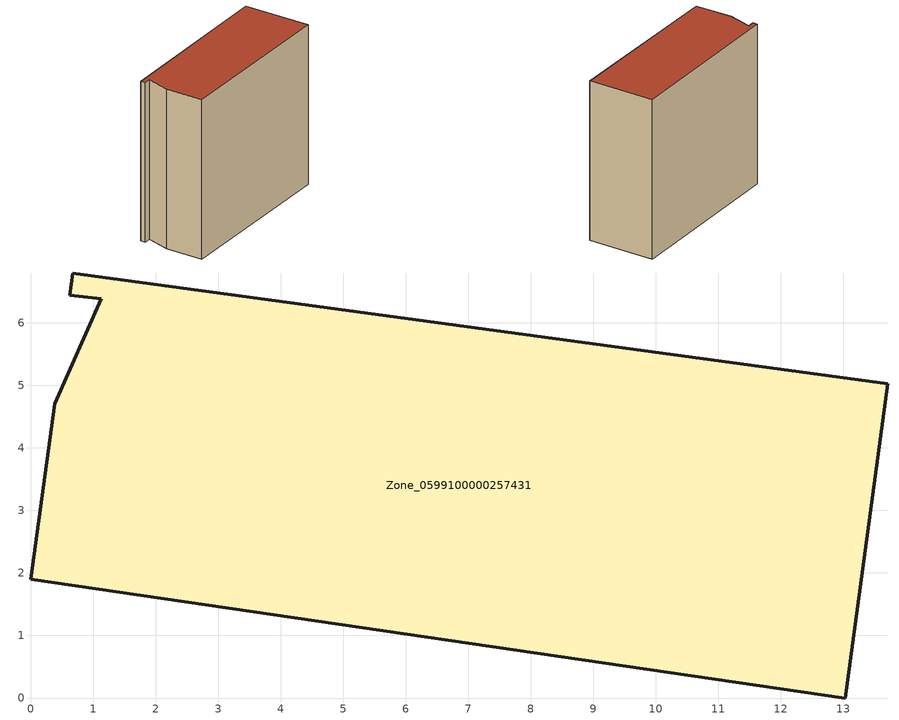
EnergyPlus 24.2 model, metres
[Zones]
Zone_0599100000257431
 floor ground (C_G): 13.71,5.03 13.03,0 0,1.9 0.38,4.7 1.12,6.39 0.62,6.45 0.67,6.8 z0
 wall outside (C_F): 0.67,6.8 0.62,6.45 1.12,6.39 0.38,4.7 0,1.9 13.03,0 13.71,5.03 0.67,6.8 z0:12.29
 roof outside (C_R): 0.62,6.45 1.12,6.39 0.38,4.7 0,1.9 13.03,0 13.71,5.03 0.67,6.8 z12.29
[BUILDING]
Pand.0599100000257431: North Axis=0; Terrain=City; Loads Convergence Tolerance Value=0.04; Temperature Convergence Tolerance Value=0.4; Solar Distribution=FullExterior; Maximum Number of Warmup Days=25; Minimum Number of Warmup Days=1
[Site:Location]
Rotterdam.The.Hague.AP_ZH_NLD Design_Conditions: Latitude=51.96; Longitude=4.45; Time Zone=1; Elevation=-4.5
[SITE:GROUNDTEMPERATURE:BUILDINGSURFACE]
18, 18, 18, 18, 18, 18, 18, 18, 18, 18, 18, 18
[MATERIAL] Thermal Absorptance=0.9; Solar Absorptance=0.7; Visible Absorptance=0.7
Name | Roughness | Thickness | Conductivity | Density | Specific Heat
G.TI.1946 | MediumSmooth | 0.15 | 1 | 540 | 1210
F.TI.1946 | Rough | 0.3 | 0.857143 | 1920 | 840
R.TI.1946 | MediumRough | 0.2 | 0.1 | 1500 | 1000
[CONSTRUCTION]
C_G: G.TI.1946
C_F: F.TI.1946
C_R: R.TI.1946
[ZONE]
Zone_0599100000257431: Type=1; Multiplier=1; Ceiling Height=Autocalculate; Volume=Autocalculate; Floor Area=autocalculate; Part of Total Floor Area=Yes
[ZONEINFILTRATION:DESIGNFLOWRATE]
Infil_Zone_0599100000257431: Zone or ZoneList or Space or SpaceList=Zone_0599100000257431; Schedule=AlwaysOn; Design Flow Rate Calculation Method=Flow/Area; Flow Rate per Floor Area=0.003; Constant Term Coefficient=1; Temperature Term Coefficient=0; Velocity Term Coefficient=0; Velocity Squared Term Coefficient=0
[HVACTEMPLATE:ZONE:IDEALLOADSAIRSYSTEM]
Zone_0599100000257431: Maximum Heating Supply Air Temperature=50; Minimum Cooling Supply Air Temperature=13; Maximum Heating Supply Air Humidity Ratio=0.0156; Minimum Cooling Supply Air Humidity Ratio=0.0077; Heating Limit=NoLimit; Cooling Limit=NoLimit; Dehumidification Control Type=ConstantSensibleHeatRatio; Cooling Sensible Heat Ratio=0.7; Dehumidification Setpoint=60; Humidification Control Type=None; Humidification Setpoint=30; Outdoor Air Method=None; Outdoor Air Flow Rate per Person=0.00944; Outdoor Air Flow Rate per Zone Floor Area=0; Outdoor Air Flow Rate per Zone=0; Demand Controlled Ventilation Type=None; Outdoor Air Economizer Type=NoEconomizer; Heat Recovery Type=None; Sensible Heat Recovery Effectiveness=0.7; Latent Heat Recovery Effectiveness=0.65
[ZONECONTROL:THERMOSTAT]
ThermostatControl_Zone_0599100000257431: Zone or ZoneList=Zone_0599100000257431; Control Type Schedule=DualSetpointControlType; Control 1=Thermostat_Zone_0599100000257431; Temperature Difference Between Cutout And Setpoint=0
[THERMOSTATSETPOINT:DUALSETPOINT]
Thermostat_Zone_0599100000257431: Heating Setpoint Temperature Schedule=HeatingSetpoint_Zone_0599100000257431; Cooling Setpoint Temperature Schedule=CoolingSetpoint_Zone_0599100000257431
[SCHEDULE:COMPACT]
HeatingSetpoint_Zone_0599100000257431: Through: 12/31, For: AllDays, Until: 24:00, 21
CoolingSetpoint_Zone_0599100000257431: Through: 12/31, For: AllDays, Until: 24:00, 24
DualSetpointControlType: Through: 12/31, For: AllDays, Until: 24:00, 4
AlwaysOn: Through: 12/31, For: AllDays, Until: 24:00, 1
